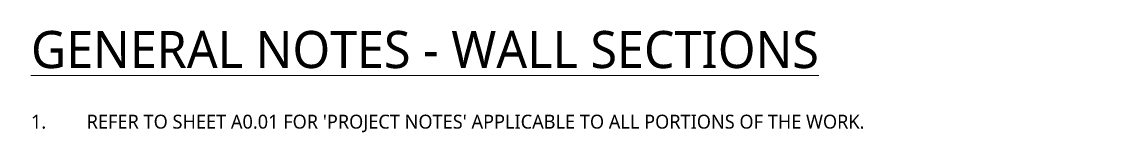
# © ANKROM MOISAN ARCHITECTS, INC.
# Model space of a CAD drawing. Header units: inches. Extents: x 6 to 8416, y -388 to 6104.
# Drawn here: x 5.99 to 13.28, y 166.23 to 166.98 of the extents above; entities that cross this region are included whole.
import ezdxf

# ---------------------------------------------------------------- set-up
doc = ezdxf.new("R2010")
doc.units = ezdxf.units.IN
doc.header["$MEASUREMENT"] = 0
doc.layers.add('G-ANNO-TEXT', color=231, linetype='Continuous', lineweight=13)
doc.styles.add('Open Sans', font='OpenSans-Regular.ttf', dxfattribs={"height": 0.25})
doc.styles.add('Open Sans_1', font='OpenSans-Regular.ttf', dxfattribs={"height": 0.09375})

msp = doc.modelspace()

# ---------------------------------------------------------------- texts
at = {"layer": 'G-ANNO-TEXT', "color": 7, "attachment_point": 1, "bg_fill": 3, "box_fill_scale": 1.25, "bg_fill_color": 256, "bg_fill_true_color": 13158600, "bg_fill_transparency": 0}
for s, insert, char_height, width, style in [('\\LGENERAL NOTES - WALL SECTIONS', (6.05004181, 166.91517482), 0.25, 6.79225, 'Open Sans'), ('1.', (6.05004181, 166.35155438), 0.09375, 0.4545, 'Open Sans_1')]:
    msp.add_mtext(s, dxfattribs=dict(at, insert=insert, char_height=char_height, width=width, style=style))

# ---------------------------------------------------------------- next in the draw order: texts
at = {"layer": 'G-ANNO-TEXT', "color": 7, "insert": (6.42504181, 166.35155438), "char_height": 0.09375, "width": 6.83328125, "attachment_point": 1, "style": 'Open Sans_1', "bg_fill": 3, "box_fill_scale": 1.25, "bg_fill_color": 256, "bg_fill_true_color": 13158600, "bg_fill_transparency": 0}
msp.add_mtext("REFER TO SHEET A0.01 FOR 'PROJECT NOTES' APPLICABLE TO ALL PORTIONS OF THE WORK.", dxfattribs=at)

doc.saveas('drawing.dxf')
